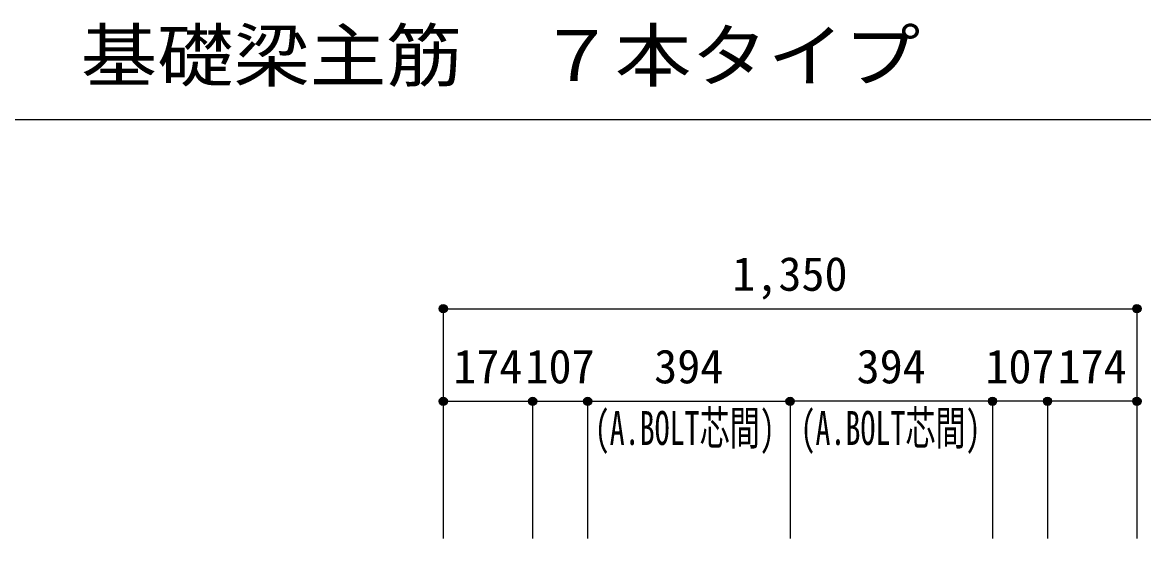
# Model space of a CAD drawing. Units: millimetres at full size, sheet at 1:30. Extents: x -5973 to 5954, y -4195 to 4201.
# Drawn here: x -942 to 1240, y -1037 to -33 of the extents above; entities that cross this region are included whole.
import ezdxf
from ezdxf.enums import TextEntityAlignment as Align

# ---------------------------------------------------------------- set-up
doc = ezdxf.new("R2010")
doc.units = ezdxf.units.MM
doc.header["$LTSCALE"] = 30
doc.header["$PDMODE"] = 32
doc.header["$PDSIZE"] = 15
for name, color, linetype in [('0-7_文字', 4, 'Continuous'), ('0-D_寸法', 4, 'Continuous'), ('6-7_文字', 7, 'Continuous'), ('F-0_枠', 6, 'Continuous')]:
    doc.layers.add(name, color=color, linetype=linetype)
doc.styles.add('ＭＳ ゴシック', font='')
doc.styles.get('ＭＳ ゴシック').set_extended_font_data('MS Gothic')

msp = doc.modelspace()

# ---------------------------------------------------------------- linework, layer by layer
at = {"layer": '0-D_寸法'}
for p, q in [((-122.56, -590.12), (1227.44, -590.12)), ((-122.56, -590.12), (-122.56, -770.12)), ((-122.56, -590.12), (-122.56, -770.12)), ((-122.56, -590.12), (1227.44, -590.12)), ((1227.44, -590.12), (1227.44, -1037.16)), ((-122.56, -770.12), (51.44, -770.12)), ((-122.56, -770.12), (-122.56, -1037.16)), ((51.44, -770.12), (51.44, -1037.16)), ((51.44, -770.12), (158.44, -770.12)), ((158.44, -770.12), (158.44, -1037.16)), ((158.44, -770.12), (552.44, -770.12)), ((946.44, -770.12), (552.44, -770.12)), ((552.44, -770.12), (552.44, -1037.16)), ((1053.44, -770.12), (946.44, -770.12)), ((946.44, -770.12), (946.44, -1037.16)), ((1227.44, -770.12), (1053.44, -770.12)), ((1053.44, -770.12), (1053.44, -1037.16)), ((1227.44, -770.12), (1227.44, -1037.16))]:
    msp.add_line(p, q, dxfattribs=at)
for centre, radius in [((-122.56, -590.12), 8), ((-122.56, -590.12), 7.2), ((-122.56, -590.12), 6.4), ((-122.56, -590.12), 5.6), ((-122.56, -590.12), 4.8), ((-122.56, -590.12), 4), ((-122.56, -590.12), 3.2), ((-122.56, -590.12), 2.4), ((-122.56, -590.12), 1.6), ((1227.44, -590.12), 8), ((1227.44, -590.12), 7.2), ((1227.44, -590.12), 6.4), ((1227.44, -590.12), 5.6), ((1227.44, -590.12), 4.8), ((1227.44, -590.12), 4), ((1227.44, -590.12), 3.2), ((1227.44, -590.12), 2.4), ((1227.44, -590.12), 1.6), ((-122.56, -590.12), 0.8), ((1227.44, -590.12), 0.8), ((-122.56, -770.12), 8), ((-122.56, -770.12), 7.2), ((51.44, -770.12), 8), ((51.44, -770.12), 7.2), ((158.44, -770.12), 8), ((158.44, -770.12), 7.2), ((552.44, -770.12), 8), ((552.44, -770.12), 7.2), ((946.44, -770.12), 8), ((946.44, -770.12), 7.2), ((1053.44, -770.12), 8), ((1053.44, -770.12), 7.2), ((1227.44, -770.12), 8), ((1227.44, -770.12), 7.2), ((-122.56, -770.12), 6.4), ((-122.56, -770.12), 5.6), ((-122.56, -770.12), 4.8), ((-122.56, -770.12), 4), ((-122.56, -770.12), 3.2), ((-122.56, -770.12), 2.4), ((-122.56, -770.12), 1.6), ((-122.56, -770.12), 0.8), ((51.44, -770.12), 6.4), ((51.44, -770.12), 5.6), ((51.44, -770.12), 4.8), ((51.44, -770.12), 4), ((51.44, -770.12), 3.2), ((51.44, -770.12), 2.4), ((51.44, -770.12), 1.6), ((51.44, -770.12), 0.8), ((158.44, -770.12), 6.4), ((158.44, -770.12), 5.6), ((158.44, -770.12), 4.8), ((158.44, -770.12), 4), ((158.44, -770.12), 3.2), ((158.44, -770.12), 2.4), ((158.44, -770.12), 1.6), ((158.44, -770.12), 0.8), ((552.44, -770.12), 6.4), ((552.44, -770.12), 5.6), ((552.44, -770.12), 4.8), ((552.44, -770.12), 4), ((552.44, -770.12), 3.2), ((552.44, -770.12), 2.4), ((552.44, -770.12), 1.6), ((552.44, -770.12), 0.8), ((946.44, -770.12), 6.4), ((946.44, -770.12), 5.6), ((946.44, -770.12), 4.8), ((946.44, -770.12), 4), ((946.44, -770.12), 3.2), ((946.44, -770.12), 2.4), ((946.44, -770.12), 1.6), ((946.44, -770.12), 0.8), ((1053.44, -770.12), 6.4), ((1053.44, -770.12), 5.6), ((1053.44, -770.12), 4.8), ((1053.44, -770.12), 4), ((1053.44, -770.12), 3.2), ((1053.44, -770.12), 2.4), ((1053.44, -770.12), 1.6), ((1053.44, -770.12), 0.8), ((1227.44, -770.12), 6.4), ((1227.44, -770.12), 5.6), ((1227.44, -770.12), 4.8), ((1227.44, -770.12), 4), ((1227.44, -770.12), 3.2), ((1227.44, -770.12), 2.4), ((1227.44, -770.12), 1.6), ((1227.44, -770.12), 0.8)]:
    msp.add_circle(centre, radius, dxfattribs=at)
at = {"layer": '0-D_寸法', "color": 7}
for p in [(-122.56, -590.12), (-122.56, -590.12), (1227.44, -590.12), (-122.56, -770.12), (51.44, -770.12), (158.44, -770.12), (552.44, -770.12), (946.44, -770.12), (1053.44, -770.12), (1227.44, -770.12)]:
    msp.add_point(p, dxfattribs=at)
at = {"layer": 'F-0_枠', "color": 2}
msp.add_line((-5972.88, -222.05), (3723.6, -222.05), dxfattribs=at)

# ---------------------------------------------------------------- texts
at = {"layer": '0-7_文字', "style": 'ＭＳ ゴシック', "width": 0.65}
for p in [(172.18, -874.88), (572.7, -874.88)]:
    msp.add_text('(A.BOLT芯間)', height=65.98, dxfattribs=at).set_placement(p, align=Align.BOTTOM_LEFT)
at = {"layer": '0-D_寸法', "style": 'ＭＳ ゴシック'}
for s, p in [('1,350', (439.94, -575.12)), ('174', (-103.06, -755.12)), ('107', (37.44, -755.12)), ('394', (287.94, -755.12)), ('394', (681.94, -755.12)), ('107', (932.44, -755.12)), ('174', (1072.94, -755.12))]:
    msp.add_text(s, height=65.98, dxfattribs=at).set_placement(p, align=Align.BOTTOM_LEFT)
at = {"layer": '6-7_文字', "color": 2, "style": 'ＭＳ ゴシック', "width": 1.1}
msp.add_text('\u3000\u3000基礎梁主筋\u3000７本タイプ', height=98.97, dxfattribs=at).set_placement((-1124.64, -177.05), align=Align.BOTTOM_LEFT)

doc.saveas('drawing.dxf')
